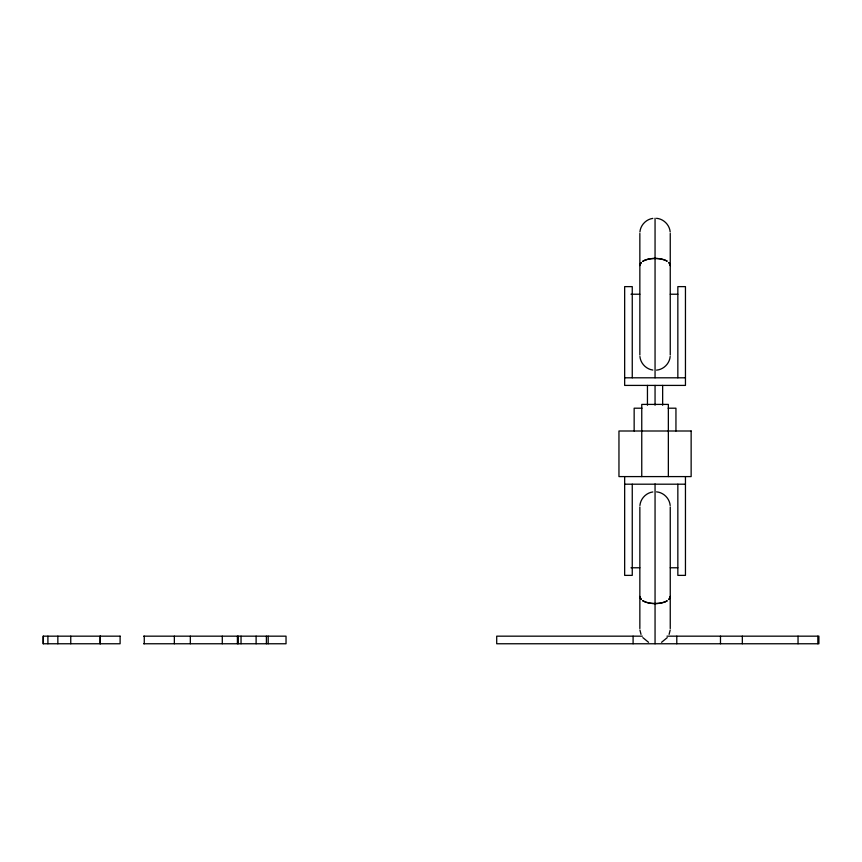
<?xml version="1.0" encoding="UTF-8"?>
<svg xmlns="http://www.w3.org/2000/svg" width="862" height="862" viewBox="0 0 862 862"><rect width="100%" height="100%" fill="white"/><g stroke="black" fill="none" stroke-linecap="round" stroke-linejoin="round"><path stroke-width="1.29" d="M639.852 265.291L641.317 262.501A15.193 7.165 0 0 0 639.852 265.571M670.248 596.709L668.793 599.499A15.193 7.165 0 0 0 670.248 596.429M639.927 231.943C640.488 225.176 646.091 219.282 652.825 218.398M639.927 505.498C640.488 498.732 646.091 492.838 652.825 491.954M670.173 356.502C669.612 363.527 663.568 369.572 656.542 370.132M670.173 630.057L669.095 634.378M667.263 637.621L661.553 642.309M630.984 294.222L639.852 294.222M670.248 294.222L677.844 294.222M624.659 377.804L685.452 377.804M641.996 408.2L634.152 408.2L634.152 431M668.115 408.2L675.948 408.2L675.948 431M624.659 484.196L685.452 484.196M630.984 567.778L639.852 567.778M670.248 567.778L677.844 567.778M143.566 636.167L286.033 636.167L286.033 643.763L143.566 643.763M642.362 636.167L496.706 636.167L496.706 643.763L818.9 643.763L818.9 636.167L666.972 636.167M656.542 218.312C663.568 218.873 669.612 224.917 670.173 231.943M656.542 491.868C663.568 492.428 669.612 498.473 670.173 505.498M652.825 370.046C646.091 369.162 640.488 363.268 639.927 356.502M648.558 642.309L642.847 637.621M641.016 634.378L639.927 630.057M670.248 265.291L668.793 262.501A15.193 7.165 0 0 1 670.248 265.571M639.852 596.709L641.317 599.499A15.193 7.165 0 0 1 639.852 596.429M817.833 636.167L817.833 643.763M798.04 636.167L798.04 643.763M742.333 636.167L742.333 643.763M720.481 636.167L720.481 643.763M685.452 476.589L685.452 575.374L677.844 575.374L677.844 484.196M677.844 377.804L677.844 286.626L685.452 286.626L685.452 385.411L624.659 385.411L624.659 286.626L632.255 286.626L632.255 377.804M676.789 636.167L676.789 643.763M670.248 233.43L670.248 355.015M670.248 506.985L670.248 628.57M668.352 476.589L668.352 404.407L641.759 404.407L641.759 476.589M662.652 385.411L662.652 405.226M655.055 218.237L655.055 377.804M655.055 385.411L655.055 405.226M655.055 483.927L655.055 643.763M647.448 385.411L647.448 405.226M639.852 233.43L639.852 355.015M639.852 506.985L639.852 628.57M633.096 636.167L633.096 643.763M632.255 484.196L632.255 575.374L624.659 575.374L624.659 476.589M268.19 636.167L268.19 643.763M266.401 636.167L266.401 643.763M256.111 636.167L256.111 643.763M241.037 636.167L241.037 643.763M238.257 636.167L238.257 643.763M237.406 636.167L237.406 643.763M222.288 636.167L222.288 643.763M190.33 636.167L190.33 643.763M174.35 636.167L174.35 643.763M144.266 636.167L144.266 643.763M100.304 636.167L100.304 643.763M100.111 636.167L100.067 643.763M70.759 636.167L70.759 643.763M57.851 636.167L57.851 643.763M47.906 636.167L47.906 643.763M43.391 636.167L43.348 643.763M664.688 601.967L663.492 602.387A15.193 7.165 0 0 1 646.608 602.387L645.994 602.193A15.193 6.831 0 0 0 667.263 600.771L667.263 600.771A15.193 7.165 0 0 1 664.688 601.967M646.608 259.613L645.994 259.807A15.193 6.831 0 0 1 667.253 261.229L667.263 261.294A15.193 7.165 0 0 0 664.688 260.033L663.492 259.613A15.193 7.165 0 0 0 646.608 259.613M691.141 431L618.959 431L618.959 476.589L691.141 476.589L691.141 431M120.109 636.167L43.1 636.167L43.1 643.763L120.109 643.763L120.109 636.167M642.847 261.294L642.847 261.229A15.193 6.831 0 0 1 645.412 260.012A15.193 7.165 0 0 0 642.847 261.294M642.847 600.771L642.847 600.706A15.193 7.165 0 0 0 645.412 601.967A15.193 6.831 0 0 1 642.847 600.771"/></g></svg>
